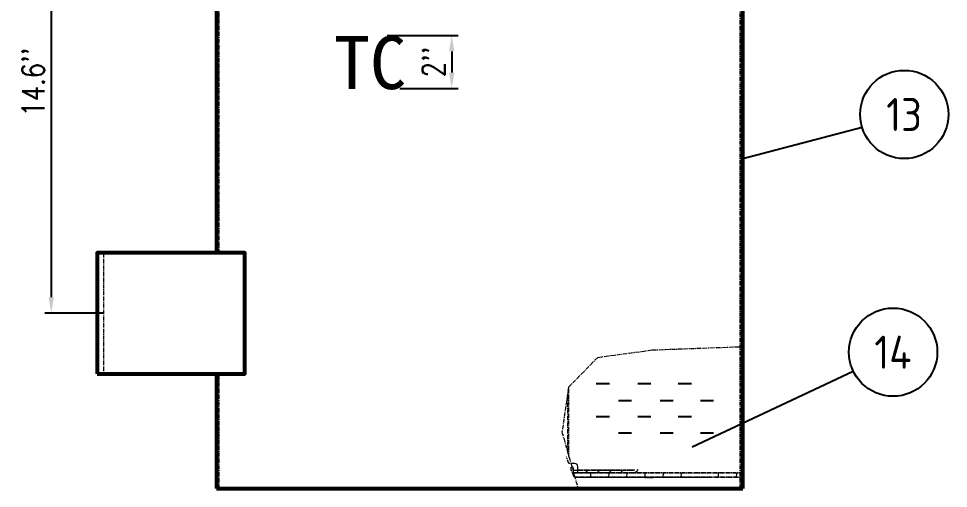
# Model space of a CAD drawing. Header units: millimetres. Extents: x 48582 to 52372, y -8867 to -5812.
# Drawn here: x 50148 to 51024, y -7698 to -7255 of the extents above; entities that cross this region are included whole.
import ezdxf
from ezdxf.enums import TextEntityAlignment as Align

# ---------------------------------------------------------------- set-up
doc = ezdxf.new("R2010")
doc.units = ezdxf.units.MM
doc.header["$LTSCALE"] = 3
doc.linetypes.add('CENTER', pattern=[2, 1.25, -0.25, 0.25, -0.25])
doc.linetypes.add('HIDDEN', pattern=[0.375, 0.25, -0.125])
for name, color, linetype in [('4', 2, 'HIDDEN'), ('A', 3, 'Continuous'), ('S', 254, 'Continuous')]:
    doc.layers.add(name, color=color, linetype=linetype)
for name, color, linetype, lineweight in [('图层1', 1, 'CENTER', 13), ('标注、文本', 3, 'Continuous', 25), ('粗实线', 4, 'Continuous', 53)]:
    doc.layers.add(name, color=color, linetype=linetype, lineweight=lineweight)
doc.styles.add('chinese', font='simhei.ttf')
doc.styles.add('ST_WIN', font='isocp2.shx', dxfattribs={"bigfont": 'hzdxfst.shx'})
doc.styles.add('TH_GBDIM', font='romans.shx', dxfattribs={"width": 0.8, "bigfont": 'gbcbig.shx'})
doc.dimstyles.new('TH_GBDIM1', dxfattribs={"dimscale": 3, "dimtxt": 3.5, "dimasz": 2.5, "dimexe": 2, "dimexo": 0, "dimgap": 1.5, "dimtad": 1, "dimdec": 1, "dimzin": 0, "dimdsep": 46, "dimtxsty": 'TH_GBDIM', "dimcen": 2.5, "dimclrd": 3, "dimclre": 256, "dimclrt": 2, "dimadec": 0, "dimazin": 0, "dimtfac": 0.714286, "dimtdec": 1, "dimtmove": 0, "dimatfit": 3, "dimfxl": 0, "dimtzin": 0, "dimlwd": -1, "dimlwe": -1, "dimarcsym": 0})

# ---------------------------------------------------------------- blocks, each defined once
blk = doc.blocks.new('*D370')
at = {"layer": 'Defpoints', "color": 0}
for p in [(50227.92, -7097.16), (50178.54, -7532.79), (50227.92, -7532.79)]:
    blk.add_point(p, dxfattribs=at)
at = {"layer": '标注、文本'}
for p, q in [((50227.92, -7097.16), (50172.54, -7097.16)), ((50227.92, -7532.79), (50172.54, -7532.79))]:
    blk.add_line(p, q, dxfattribs=at)
at = {"layer": '标注、文本', "color": 3}
blk.add_line((50178.54, -7112.16), (50178.54, -7517.79), dxfattribs=at)
for points in [[(50176.04, -7112.16), (50181.04, -7112.16), (50178.54, -7097.16)], [(50176.04, -7517.79), (50181.04, -7517.79), (50178.54, -7532.79)]]:
    blk.add_solid(points, dxfattribs=at)
at = {"layer": '标注、文本', "color": 2, "insert": (50161.54, -7314.97), "char_height": 21, "attachment_point": 5, "rotation": 90, "style": 'TH_GBDIM'}
blk.add_mtext("14.6''", dxfattribs=at)
blk = doc.blocks.new('*D366')
at = {"layer": 'Defpoints', "color": 0}
for p in [(50495.14, -7271.03), (50507.1, -7321.05), (50555.92, -7321.05)]:
    blk.add_point(p, dxfattribs=at)
at = {"layer": '标注、文本'}
for p, q in [((50495.14, -7271.03), (50561.92, -7271.03)), ((50507.1, -7321.05), (50561.92, -7321.05))]:
    blk.add_line(p, q, dxfattribs=at)
at = {"layer": '标注、文本', "color": 3}
blk.add_line((50555.92, -7286.03), (50555.92, -7306.05), dxfattribs=at)
for points in [[(50553.42, -7286.03), (50558.42, -7286.03), (50555.92, -7271.03)], [(50553.42, -7306.05), (50558.42, -7306.05), (50555.92, -7321.05)]]:
    blk.add_solid(points, dxfattribs=at)
at = {"layer": '标注、文本', "color": 2, "insert": (50538.92, -7296.04), "char_height": 21, "attachment_point": 5, "rotation": 90, "style": 'TH_GBDIM'}
blk.add_mtext("2''", dxfattribs=at)

msp = doc.modelspace()

# ---------------------------------------------------------------- linework, layer by layer
at = {"layer": 'A'}
msp.add_line((50942.69, -7357.61), (50830.37, -7387.45), dxfattribs=at)
for centre in [(50982.46, -7345.47), (50971.93, -7569.51)]:
    msp.add_circle(centre, 41.58, dxfattribs=at)
at = {"layer": '图层1'}
for p, q in [((50227.92, -7475.79), (50227.92, -7589.79)), ((50693.6, -7574.41), (50745.1, -7567.42)), ((50745.1, -7567.42), (50830.37, -7564.25)), ((50693.6, -7574.41), (50666.05, -7602.56)), ((50666.05, -7602.56), (50659.87, -7644.88)), ((50666.45, -7667.83), (50666.45, -7602.16)), ((50665.26, -7663.44), (50665.26, -7608.95)), ((50665.26, -7636.69), (50666.45, -7636.69)), ((50659.87, -7644.88), (50675.02, -7697.93)), ((50666.25, -7674.42), (50664.25, -7668.03)), ((50671.64, -7674.42), (50666.25, -7674.42)), ((50671.64, -7674.42), (50668.25, -7674.42)), ((50673.24, -7674.82), (50671.64, -7674.42)), ((50672.84, -7674.62), (50671.64, -7674.42)), ((50674.04, -7675.42), (50672.84, -7674.62)), ((50674.44, -7676.02), (50673.24, -7674.82)), ((50674.64, -7676.42), (50674.04, -7675.42)), ((50674.84, -7677.61), (50674.44, -7676.02)), ((50668.45, -7680.41), (50668.45, -7678.01)), ((50668.45, -7678.01), (50669.64, -7678.01)), ((50671.44, -7687.39), (50668.45, -7680.41)), ((50669.64, -7678.01), (50669.45, -7678.01)), ((50670.25, -7678.21), (50669.64, -7678.01)), ((50669.64, -7678.01), (50670.44, -7678.61)), ((50670.44, -7678.61), (50670.25, -7678.21)), ((50670.25, -7680.81), (50720.75, -7680.81)), ((50670.25, -7684.4), (50670.44, -7682.4)), ((50670.44, -7678.61), (50670.44, -7681.61)), ((50670.44, -7678.61), (50670.44, -7683.4)), ((50670.44, -7683.4), (50830.37, -7683.4)), ((50830.37, -7683.4), (50670.84, -7683.4)), ((50674.84, -7677.61), (50674.64, -7676.42)), ((50674.84, -7683.4), (50674.84, -7677.61)), ((50674.84, -7680.81), (50674.84, -7677.61)), ((50720.75, -7680.81), (50674.84, -7680.81)), ((50674.84, -7683.4), (50674.84, -7680.81)), ((50674.84, -7680.81), (50726.54, -7680.81)), ((50726.54, -7683.4), (50674.84, -7683.4)), ((50681.82, -7683.4), (50684.42, -7680.81)), ((50687.01, -7687.39), (50687.21, -7683.4)), ((50692.8, -7683.4), (50695.4, -7680.81)), ((50703.98, -7683.4), (50706.58, -7680.81)), ((50703.98, -7687.39), (50704.38, -7683.4)), ((50714.96, -7683.4), (50717.56, -7680.81)), ((50726.54, -7680.81), (50720.75, -7680.81)), ((50720.95, -7687.39), (50721.35, -7683.4)), ((50725.34, -7680.81), (50721.35, -7680.81)), ((50725.34, -7680.81), (50726.74, -7680.61)), ((50726.74, -7680.61), (50725.34, -7680.81)), ((50726.54, -7683.4), (50726.34, -7683.6)), ((50726.54, -7680.81), (50728.53, -7680.21)), ((50726.54, -7680.81), (50727.94, -7680.61)), ((50726.54, -7683.4), (50728.53, -7683)), ((50728.53, -7683), (50726.54, -7683.4)), ((50728.53, -7683), (50730.33, -7682.01)), ((50730.33, -7682.01), (50728.53, -7683)), ((50730.33, -7682.01), (50731.33, -7680.21)), ((50731.33, -7680.21), (50730.33, -7682.01)), ((50738.11, -7687.39), (50738.32, -7683.4)), ((50755.08, -7687.39), (50755.48, -7683.4)), ((50772.05, -7687.39), (50772.45, -7683.4)), ((50807.22, -7687.39), (50807.42, -7683.4)), ((50824.19, -7687.39), (50824.58, -7683.4)), ((50830.37, -7683.4), (50830.37, -7687.39)), ((50830.37, -7687.39), (50671.44, -7687.39)), ((50671.64, -7687.39), (50796.84, -7687.39)), ((50672.04, -7687.39), (50830.37, -7687.39)), ((50738.51, -7688), (50737.92, -7687.39)), ((50738.32, -7687.39), (50738.32, -7688)), ((50745.3, -7688), (50738.32, -7688)), ((50745.1, -7688), (50745.7, -7687.39)), ((50745.3, -7687.39), (50745.3, -7688))]:
    msp.add_line(p, q, dxfattribs=at)
for points in [[(50827.87, -7697.93), (50827.87, -7078.56)], [(50336.87, -7475.79), (50336.87, -7154.16)], [(50336.87, -7697.93), (50336.87, -7589.79)]]:
    msp.add_lwpolyline(points, dxfattribs=at)
msp.add_lwpolyline([(50360.92, -7589.79), (50360.92, -7589.79), (50360.92, -7475.79), (50360.92, -7475.79)], close=True, dxfattribs=at)
at = {"layer": '标注、文本'}
for p, q in [((50782.61, -7658.9), (50934.33, -7587.27)), ((50692.21, -7599.03), (50704.49, -7599.03)), ((50731.38, -7599.03), (50743.66, -7599.03)), ((50769.49, -7599.03), (50781.78, -7599.03)), ((50713.19, -7615.1), (50725.48, -7615.1)), ((50752.36, -7615.1), (50764.64, -7615.1)), ((50790.47, -7615.1), (50802.76, -7615.1)), ((50692.21, -7630.13), (50704.49, -7630.13)), ((50731.38, -7630.13), (50743.66, -7630.13)), ((50769.49, -7630.13), (50781.78, -7630.13)), ((50713.19, -7645.7), (50725.48, -7645.7)), ((50752.36, -7645.7), (50764.64, -7645.7)), ((50790.47, -7645.7), (50802.76, -7645.7))]:
    msp.add_line(p, q, dxfattribs=at)
at = {"layer": '粗实线', "ltscale": 2}
for p, q in [((50830.37, -7697.93), (50830.37, -7076.98)), ((50334.37, -7154.16), (50334.37, -7475.79)), ((50334.37, -7589.79), (50334.37, -7697.93)), ((50334.37, -7697.93), (50830.37, -7697.93))]:
    msp.add_line(p, q, dxfattribs=at)
msp.add_lwpolyline([(50221.92, -7589.79), (50360.92, -7589.79), (50360.92, -7475.79), (50221.92, -7475.79)], close=True, dxfattribs=at)

# ---------------------------------------------------------------- texts
at = {"layer": '4', "style": 'chinese'}
msp.add_text('TC', height=50, dxfattribs=at).set_placement((50444.89, -7321.55))
at = {"layer": 'S', "color": 7, "style": 'ST_WIN'}
for s, p in [('13', (50982.29, -7345.47)), ('14', (50971.77, -7569.51))]:
    msp.add_text(s, height=31.185, dxfattribs=at).set_placement(p, align=Align.MIDDLE)

# ---------------------------------------------------------------- dimensions: what is measured, and where the dimension line sits
at = {"layer": '标注、文本'}
for base, p1, p2, text, picture, middle in [((50178.54, -7532.79), (50227.92, -7097.16), (50227.92, -7532.79), "14.6''", '*D370', (50161.54, -7314.97)), ((50555.92, -7321.05), (50495.14, -7271.03), (50507.1, -7321.05), "2''", '*D366', (50538.92, -7296.04))]:
    dim = msp.add_linear_dim(base=base, p1=p1, p2=p2, angle=90, text=text, dimstyle='TH_GBDIM1', override={"dimtxt": 7, "dimasz": 5}, dxfattribs=at)
    dim.commit()
    dim.dimension.update_dxf_attribs({"geometry": picture, "text_midpoint": middle})

doc.saveas('drawing.dxf')
